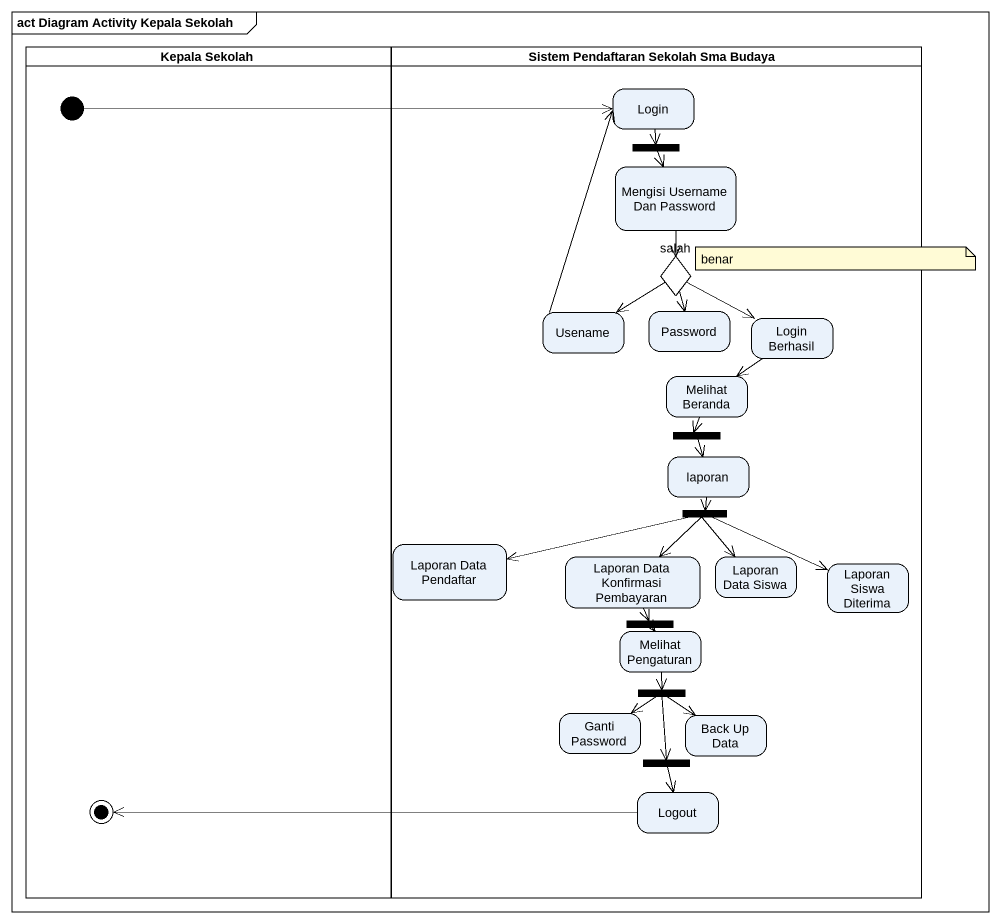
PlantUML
@startuml
mainframe act Diagram Activity Kepala Sekolah
hide empty description
state "Kepala Sekolah" as Kepala_Sekolah <<partition>> {
  state initial1 <<start>>
  state final1 <<end>>
}
state "Sistem Pendaftaran Sekolah Sma Budaya" as Sistem_Pendaftaran_Sekolah <<partition>> {
  state Login
  state fork1 <<fork>>
  state "Mengisi Username Dan Password" as Mengisi_Username_Dan
  state salah <<choice>>
  state Usename
  state Password
  state "Login Berhasil" as Login_Berhasil
  state "Melihat Beranda" as Melihat_Beranda
  state laporan
  state fork2 <<fork>>
  state fork3 <<fork>>
  state "Laporan Data Pendaftar" as Laporan_Data_Pendaftar
  state "Laporan Data Konfirmasi Pembayaran" as Laporan_Data_Konfirmasi
  state "Laporan Data Siswa" as Laporan_Data_Siswa
  state "Laporan Siswa Diterima" as Laporan_Siswa_Diterima
  state "Melihat Pengaturan" as Melihat_Pengaturan
  state fork4 <<fork>>
  state "Ganti Password" as Ganti_Password
  state fork5 <<fork>>
  state "Back Up Data" as Back_Up_Data
  state fork6 <<fork>>
  state Logout
}
initial1 -right-> Login
Login --> fork1
fork1 --> Mengisi_Username_Dan
Mengisi_Username_Dan --> salah
salah --> Usename
salah --> Password
salah -right-> Login_Berhasil
Usename -up-> Login
Login_Berhasil --> Melihat_Beranda
Melihat_Beranda --> fork2
laporan --> fork3
fork2 --> laporan
fork3 -left-> Laporan_Data_Pendaftar
fork3 --> Laporan_Data_Konfirmasi
fork3 --> Laporan_Data_Siswa
fork3 -right-> Laporan_Siswa_Diterima
Laporan_Data_Konfirmasi --> fork4
Melihat_Pengaturan --> fork5
fork4 --> Melihat_Pengaturan
fork5 --> Ganti_Password
fork5 --> Back_Up_Data
fork5 --> fork6
fork6 --> Logout
Logout -left-> final1
note as N1
  benar
end note
@enduml
